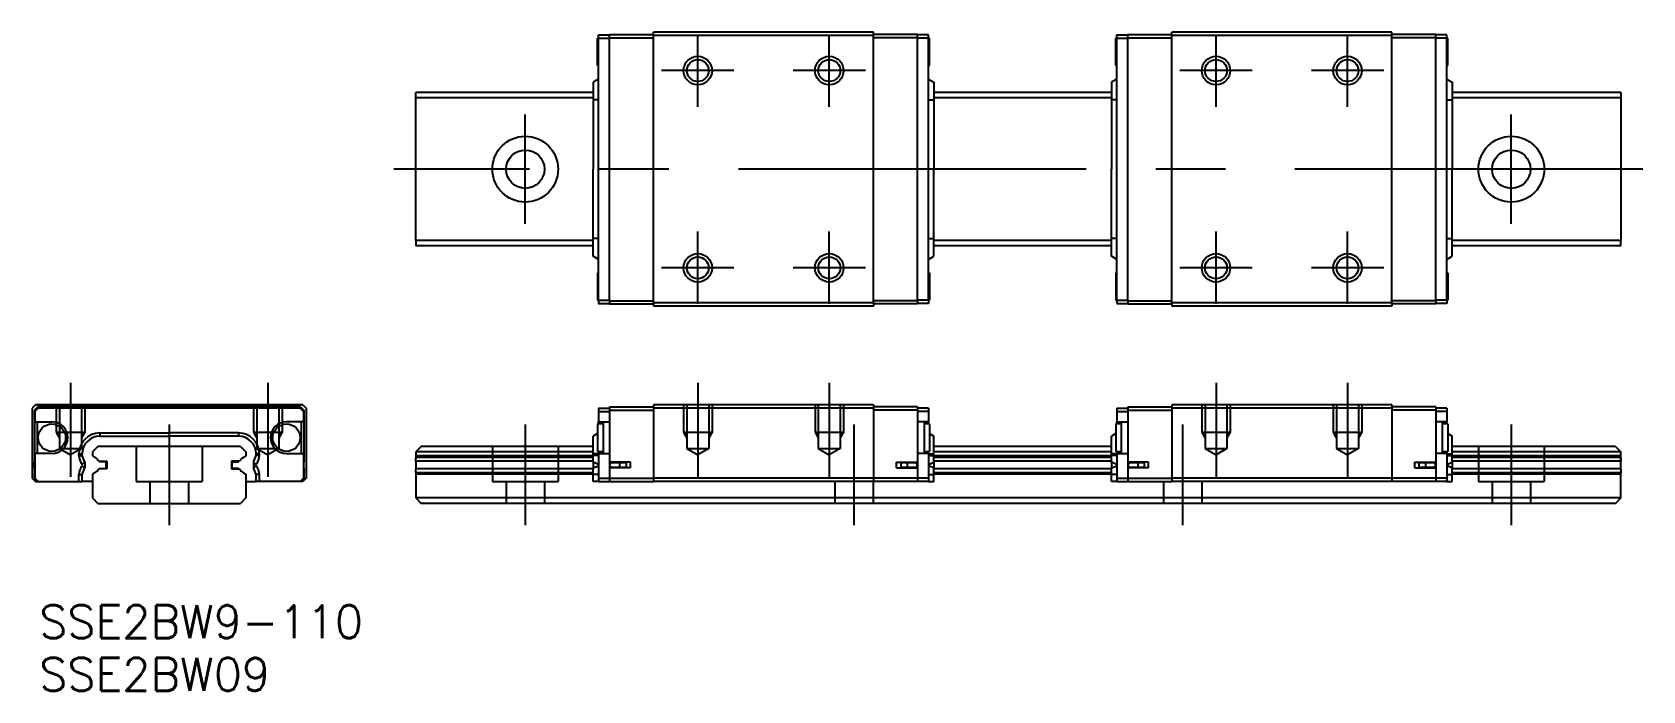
# Model space of a CAD drawing. Extents: x -90 to 57, y -48 to 13.
import ezdxf

# ---------------------------------------------------------------- set-up
doc = ezdxf.new("R2010")
doc.units = 0
doc.linetypes.add('CENTER', pattern=[50.8, 31.75, -6.35, 6.35, -6.35])
doc.linetypes.add('DASHED', pattern=[19.05, 12.7, -6.35])
doc.layers.get('0').update_dxf_attribs({"linetype": 'CONTINUOUS'})
doc.layers.add('CENTER', color=1, linetype='CENTER')
doc.styles.get("Standard").update_dxf_attribs({"font": 'txt.shx', "height": 3, "bigfont": 'bigfont.shx'})

# ---------------------------------------------------------------- blocks, each defined once
blk = doc.blocks.new('*U2')
at = {"color": 7, "linetype": 'CONTINUOUS'}
blk.add_text('SSE2BW9-110', height=3, dxfattribs=at).set_placement((-89.37, -42.8))
blk = doc.blocks.new('*U3')
at = {"color": 7, "linetype": 'CONTINUOUS'}
blk.add_text('SSE2BW09', height=3, dxfattribs=at).set_placement((-89.37, -47.6))

msp = doc.modelspace()

# ---------------------------------------------------------------- linework, layer by layer
at = {"color": 7, "linetype": 'CONTINUOUS'}
for p, q in [((-38.4, 9.45), (-38.4, 11.95)), ((-38.3, 11.95), (-38.4, 11.95)), ((-38.3, 12.25), (-37.3, 12.25)), ((-38.3, 11.95), (-38.3, 12.25)), ((-38.3, -11.95), (-38.3, 11.95)), ((-38.3, 11.95), (-37.3, 11.95)), ((-37.3, 12.3), (-33.3, 12.3)), ((-37.3, 12), (-37.3, 12.3)), ((-37.3, -12), (-37.3, 12)), ((-37.3, 12), (-33.3, 12)), ((-13.2, 12.5), (-33.3, 12.5)), ((-33.3, 12.2), (-33.3, 12.5)), ((-13.2, 12.2), (-33.3, 12.2)), ((-33.3, -12.2), (-33.3, 12.2)), ((-13.2, 12.2), (-13.2, 12.5)), ((-9.2, 12.3), (-13.2, 12.3)), ((-13.2, -12.2), (-13.2, 12.2)), ((-9.2, 12), (-13.2, 12)), ((-9.2, 12), (-9.2, 12.3)), ((-8.2, 12.25), (-9.2, 12.25)), ((-9.2, -12), (-9.2, 12)), ((-8.2, 11.95), (-9.2, 11.95)), ((-8.2, 11.95), (-8.2, 12.25)), ((-8.2, -11.95), (-8.2, 11.95)), ((-8.1, 11.95), (-8.2, 11.95)), ((-8.1, 9.45), (-8.1, 11.95)), ((8.9, 9.45), (8.9, 11.95)), ((9, 11.95), (8.9, 11.95)), ((9, 12.25), (10, 12.25)), ((9, 11.95), (9, 12.25)), ((9, -11.95), (9, 11.95)), ((9, 11.95), (10, 11.95)), ((10, 12.3), (14, 12.3)), ((10, 12), (10, 12.3)), ((10, -12), (10, 12)), ((10, 12), (14, 12)), ((34.1, 12.5), (14, 12.5)), ((14, 12.2), (14, 12.5)), ((14, -12.2), (14, 12.2)), ((34.1, 12.2), (14, 12.2)), ((34.1, 12.2), (34.1, 12.5)), ((38.1, 12.3), (34.1, 12.3)), ((34.1, -12.2), (34.1, 12.2)), ((38.1, 12), (34.1, 12)), ((38.1, 12), (38.1, 12.3)), ((39.1, 12.25), (38.1, 12.25)), ((38.1, -12), (38.1, 12)), ((39.1, 11.95), (38.1, 11.95)), ((39.1, 11.95), (39.1, 12.25)), ((39.1, -11.95), (39.1, 11.95)), ((39.2, 11.95), (39.1, 11.95)), ((39.2, 9.45), (39.2, 11.95)), ((-38.4, 9.45), (-38.3, 9.45)), ((-8.2, 9.45), (-8.1, 9.45)), ((8.9, 9.45), (9, 9.45)), ((39.1, 9.45), (39.2, 9.45)), ((-38.3, 8.23), (-38.8, 7.93)), ((-38.8, 7.93), (-38.8, 6.33)), ((-8.2, 8.23), (-7.7, 7.93)), ((-7.7, 7.93), (-7.7, 6.33)), ((9, 8.23), (8.5, 7.93)), ((8.5, 7.93), (8.5, 6.33)), ((39.1, 8.23), (39.6, 7.93)), ((39.6, 7.93), (39.6, 6.33)), ((-38.8, 7), (-55, 7)), ((-55, 6.5), (-55, 7)), ((-38.8, 6.5), (-55, 6.5)), ((-55, -6.5), (-55, 6.5)), ((-38.8, 6.33), (-38.8, 0)), ((-38.3, 6.33), (-38.8, 6.33)), ((-8.2, 6.33), (-7.7, 6.33)), ((8.5, 7), (-7.7, 7)), ((8.5, 6.5), (-7.7, 6.5)), ((-7.7, 6.33), (-7.7, 0)), ((8.5, 6.33), (8.5, 0)), ((9, 6.33), (8.5, 6.33)), ((39.1, 6.33), (39.6, 6.33)), ((55, 7), (39.6, 7)), ((55, 6.5), (39.6, 6.5)), ((39.6, 6.33), (39.6, 0)), ((55, 7), (55, 6.5)), ((55, 6.5), (55, -6.5)), ((8.5, -6.33), (8.5, 0)), ((39.6, -6.33), (39.6, 0)), ((-38.8, -6.33), (-38.8, 0)), ((-7.7, -6.33), (-7.7, 0)), ((-38.8, -6.5), (-55, -6.5)), ((-55, -6.5), (-55, -7)), ((-38.8, -7), (-55, -7)), ((-38.8, -7.93), (-38.8, -6.33)), ((-38.3, -6.33), (-38.8, -6.33)), ((-8.2, -6.33), (-7.7, -6.33)), ((-7.7, -7.93), (-7.7, -6.33)), ((8.5, -6.5), (-7.7, -6.5)), ((8.5, -7), (-7.7, -7)), ((8.5, -7.93), (8.5, -6.33)), ((9, -6.33), (8.5, -6.33)), ((39.1, -6.33), (39.6, -6.33)), ((39.6, -7.93), (39.6, -6.33)), ((55, -6.5), (39.6, -6.5)), ((55, -7), (39.6, -7)), ((55, -7), (55, -6.5)), ((-38.3, -8.23), (-38.8, -7.93)), ((-8.2, -8.23), (-7.7, -7.93)), ((9, -8.23), (8.5, -7.93)), ((39.1, -8.23), (39.6, -7.93)), ((-38.4, -9.45), (-38.4, -11.95)), ((-38.3, -9.45), (-38.4, -9.45)), ((-8.1, -9.45), (-8.2, -9.45)), ((-8.1, -9.45), (-8.1, -11.95)), ((8.9, -9.45), (8.9, -11.95)), ((9, -9.45), (8.9, -9.45)), ((39.2, -9.45), (39.1, -9.45)), ((39.2, -9.45), (39.2, -11.95)), ((-38.4, -11.95), (-38.3, -11.95)), ((-38.3, -11.95), (-37.3, -11.95)), ((-38.3, -11.95), (-38.3, -12.25)), ((-38.3, -12.25), (-37.3, -12.25)), ((-37.3, -12), (-33.3, -12)), ((-37.3, -12), (-37.3, -12.3)), ((-37.3, -12.3), (-33.3, -12.3)), ((-13.2, -12.2), (-33.3, -12.2)), ((-33.3, -12.2), (-33.3, -12.5)), ((-13.2, -12.5), (-33.3, -12.5)), ((-9.2, -12), (-13.2, -12)), ((-13.2, -12.2), (-13.2, -12.5)), ((-9.2, -12.3), (-13.2, -12.3)), ((-8.2, -11.95), (-9.2, -11.95)), ((-9.2, -12), (-9.2, -12.3)), ((-8.2, -12.25), (-9.2, -12.25)), ((-8.2, -11.95), (-8.2, -12.25)), ((-8.2, -11.95), (-8.1, -11.95)), ((8.9, -11.95), (9, -11.95)), ((9, -11.95), (10, -11.95)), ((9, -11.95), (9, -12.25)), ((9, -12.25), (10, -12.25)), ((10, -12), (14, -12)), ((10, -12), (10, -12.3)), ((10, -12.3), (14, -12.3)), ((34.1, -12.2), (14, -12.2)), ((14, -12.2), (14, -12.5)), ((34.1, -12.5), (14, -12.5)), ((38.1, -12), (34.1, -12)), ((34.1, -12.2), (34.1, -12.5)), ((38.1, -12.3), (34.1, -12.3)), ((39.1, -11.95), (38.1, -11.95)), ((38.1, -12), (38.1, -12.3)), ((39.1, -12.25), (38.1, -12.25)), ((39.1, -11.95), (39.1, -12.25)), ((39.1, -11.95), (39.2, -11.95)), ((-89.7, -21.5), (-90, -21.8)), ((-90, -21.8), (-90, -28.2)), ((-89.5, -21.7), (-89.8, -22)), ((-89.8, -22), (-89.8, -26.75)), ((-89.45, -21.8), (-89.75, -22.1)), ((-65.3, -21.5), (-89.7, -21.5)), ((-65.5, -21.7), (-89.5, -21.7)), ((-65.55, -21.8), (-89.45, -21.8)), ((-65.55, -21.8), (-65.25, -22.1)), ((-65.5, -21.7), (-65.2, -22)), ((-65.3, -21.5), (-65, -21.8)), ((-65.2, -22), (-65.2, -26.75)), ((-65, -21.8), (-65, -28.2)), ((-38.3, -21.8), (-37.3, -21.8)), ((-38.3, -21.8), (-38.3, -22.1)), ((-37.3, -21.7), (-33.3, -21.7)), ((-37.3, -21.7), (-37.3, -22)), ((-37.3, -22), (-33.3, -22)), ((-37.3, -22), (-37.3, -26.75)), ((-13.2, -21.5), (-33.3, -21.5)), ((-33.3, -21.5), (-33.3, -21.8)), ((-13.2, -21.8), (-33.3, -21.8)), ((-33.3, -21.8), (-33.3, -28.2)), ((-13.2, -21.5), (-13.2, -21.8)), ((-9.2, -21.7), (-13.2, -21.7)), ((-13.2, -21.8), (-13.2, -28.2)), ((-9.2, -22), (-13.2, -22)), ((-9.2, -21.7), (-9.2, -22)), ((-8.2, -21.8), (-9.2, -21.8)), ((-9.2, -22), (-9.2, -26.75)), ((-8.2, -21.8), (-8.2, -22.1)), ((9, -21.8), (10, -21.8)), ((9, -21.8), (9, -22.1)), ((10, -21.7), (14, -21.7)), ((10, -21.7), (10, -22)), ((10, -22), (10, -26.75)), ((10, -22), (14, -22)), ((34.1, -21.5), (14, -21.5)), ((14, -21.5), (14, -21.8)), ((34.1, -21.8), (14, -21.8)), ((14, -21.8), (14, -28.2)), ((34.1, -21.5), (34.1, -21.8)), ((38.1, -21.7), (34.1, -21.7)), ((34.1, -21.8), (34.1, -28.2)), ((38.1, -22), (34.1, -22)), ((38.1, -21.7), (38.1, -22)), ((39.1, -21.8), (38.1, -21.8)), ((38.1, -22), (38.1, -26.75)), ((39.1, -21.8), (39.1, -22.1)), ((-89.75, -22.1), (-89.75, -23.05)), ((-89.75, -23.05), (-88.2, -23.05)), ((-89.55, -23.05), (-89.55, -25.95)), ((-65.25, -23.05), (-66.8, -23.05)), ((-65.45, -23.05), (-65.45, -25.95)), ((-65.25, -22.1), (-65.25, -23.05)), ((-38.4, -23.25), (-38.4, -25.75)), ((-37.9, -23.25), (-38.4, -23.25)), ((-38.3, -22.1), (-38.3, -23.05)), ((-38.3, -22.1), (-37.3, -22.1)), ((-38.3, -23.05), (-37.3, -23.05)), ((-38.3, -23.25), (-38.3, -23.05)), ((-37.9, -23.05), (-37.9, -25.95)), ((-8.2, -22.1), (-9.2, -22.1)), ((-8.2, -23.05), (-9.2, -23.05)), ((-8.6, -23.05), (-8.6, -25.95)), ((-8.1, -23.25), (-8.6, -23.25)), ((-8.2, -22.1), (-8.2, -23.05)), ((-8.2, -23.25), (-8.2, -23.05)), ((-8.1, -23.25), (-8.1, -25.75)), ((8.9, -23.25), (8.9, -25.75)), ((9.4, -23.25), (8.9, -23.25)), ((9, -22.1), (10, -22.1)), ((9, -22.1), (9, -23.05)), ((9, -23.05), (10, -23.05)), ((9, -23.25), (9, -23.05)), ((9.4, -23.05), (9.4, -25.95)), ((39.1, -22.1), (38.1, -22.1)), ((39.1, -23.05), (38.1, -23.05)), ((38.7, -23.05), (38.7, -25.95)), ((39.2, -23.25), (38.7, -23.25)), ((39.1, -22.1), (39.1, -23.05)), ((39.1, -23.25), (39.1, -23.05)), ((39.2, -23.25), (39.2, -25.75)), ((-83.83, -24.07), (-77.5, -24.07)), ((-83.83, -24.07), (-83.83, -24.37)), ((-83.83, -24.37), (-77.5, -24.37)), ((-71.17, -24.07), (-77.5, -24.07)), ((-71.17, -24.37), (-77.5, -24.37)), ((-71.17, -24.07), (-71.17, -24.37)), ((-38.4, -24.13), (-38.8, -24.37)), ((-38.8, -25.97), (-38.8, -24.37)), ((-8.1, -24.13), (-7.7, -24.37)), ((-7.7, -25.97), (-7.7, -24.37)), ((8.9, -24.13), (8.5, -24.37)), ((8.5, -25.97), (8.5, -24.37)), ((39.2, -24.13), (39.6, -24.37)), ((39.6, -25.97), (39.6, -24.37)), ((-89.75, -25.95), (-89.75, -28.2)), ((-88.2, -25.95), (-89.75, -25.95)), ((-85.73, -25.97), (-85.43, -25.97)), ((-85.73, -26.125734), (-85.73, -25.97)), ((-85.73, -26.125734), (-85.43, -26.125734)), ((-85.43, -26.125734), (-85.43, -25.97)), ((-85.211044, -26.75021), (-85.43, -26.125734)), ((-84, -25.3), (-84.5, -25.8)), ((-84.5, -25.8), (-84.5, -26.166149)), ((-84.5, -26.166149), (-84.2695, -26.299228)), ((-71, -25.3), (-84, -25.3)), ((-71, -25.3), (-70.5, -25.8)), ((-70.5, -26.166149), (-70.7305, -26.299228)), ((-70.5, -25.8), (-70.5, -26.166149)), ((-69.788956, -26.75021), (-69.57, -26.125734)), ((-69.57, -26.125734), (-69.57, -25.97)), ((-69.27, -25.97), (-69.57, -25.97)), ((-69.27, -26.125734), (-69.57, -26.125734)), ((-69.27, -26.125734), (-69.27, -25.97)), ((-66.8, -25.95), (-65.25, -25.95)), ((-65.25, -25.95), (-65.25, -28.2)), ((-54.5, -25.3), (-55, -25.8)), ((-38.8, -25.8), (-55, -25.8)), ((-55, -25.8), (-55, -26.166149)), ((-55, -25.8), (-55, -25.8)), ((-38.8, -26.166149), (-55, -26.166149)), ((-55, -26.166149), (-55, -26.299228)), ((-38.8, -26.299228), (-55, -26.299228)), ((-55, -26.65), (-55, -26.299228)), ((-38.8, -25.3), (-54.5, -25.3)), ((-38.8, -26.125734), (-38.8, -25.97)), ((-38.3, -25.97), (-38.8, -25.97)), ((-38.3, -26.125734), (-38.8, -26.125734)), ((-38.8, -26.75021), (-38.8, -26.125734)), ((-38.4, -25.75), (-37.9, -25.75)), ((-38.3, -25.95), (-38.3, -25.75)), ((-38.3, -25.95), (-38.3, -28.2)), ((-38.3, -25.95), (-37.3, -25.95)), ((-8.2, -25.95), (-9.2, -25.95)), ((-8.6, -25.75), (-8.1, -25.75)), ((-8.2, -25.95), (-8.2, -25.75)), ((-8.2, -25.95), (-8.2, -28.2)), ((-8.2, -25.97), (-7.7, -25.97)), ((-8.2, -26.125734), (-7.7, -26.125734)), ((8.5, -25.3), (-7.7, -25.3)), ((8.5, -25.8), (-7.7, -25.8)), ((-7.7, -26.125734), (-7.7, -25.97)), ((-7.7, -26.75021), (-7.7, -26.125734)), ((8.5, -26.166149), (-7.7, -26.166149)), ((8.5, -26.299228), (-7.7, -26.299228)), ((8.5, -26.125734), (8.5, -25.97)), ((9, -25.97), (8.5, -25.97)), ((8.5, -26.75021), (8.5, -26.125734)), ((9, -26.125734), (8.5, -26.125734)), ((8.9, -25.75), (9.4, -25.75)), ((9, -25.95), (9, -25.75)), ((9, -25.95), (10, -25.95)), ((9, -25.95), (9, -28.2)), ((39.1, -25.95), (38.1, -25.95)), ((38.7, -25.75), (39.2, -25.75)), ((39.1, -25.95), (39.1, -25.75)), ((39.1, -25.95), (39.1, -28.2)), ((39.1, -25.97), (39.6, -25.97)), ((39.1, -26.125734), (39.6, -26.125734)), ((54.5, -25.3), (39.6, -25.3)), ((55, -25.8), (39.6, -25.8)), ((39.6, -26.125734), (39.6, -25.97)), ((39.6, -26.75021), (39.6, -26.125734)), ((55, -26.166149), (39.6, -26.166149)), ((55, -26.299228), (39.6, -26.299228)), ((54.5, -25.3), (55, -25.8)), ((55, -27.35), (55, -25.8)), ((55, -26.299228), (55, -26.65)), ((-89.8, -27.25), (-89.8, -26.75)), ((-89.8, -26.75), (-89.75, -26.75)), ((-89.8, -27.25), (-89.8, -28.2)), ((-89.8, -27.25), (-89.75, -27.25)), ((-85.73, -27.874266), (-85.43, -27.874266)), ((-85.73, -28.5), (-85.73, -27.874266)), ((-85.445358, -26.937552), (-85.211044, -26.75021)), ((-85.211044, -27.24979), (-85.445358, -27.062448)), ((-85.43, -27.874266), (-85.211044, -27.24979)), ((-85.43, -28.5), (-85.43, -27.874266)), ((-85.211044, -26.75021), (-85.211044, -27.24979)), ((-84.2695, -27.700772), (-84.5, -27.833851)), ((-84.5, -27.833851), (-84.5, -30)), ((-83.932419, -26.65), (-83.2, -26.65)), ((-83.2, -27.35), (-83.932419, -27.35)), ((-83.25, -26.7), (-83.832029, -26.699997)), ((-83.832029, -27.300003), (-83.25, -27.3)), ((-83.25, -27.3), (-83.25, -26.7)), ((-83.2, -26.65), (-83.2, -27.35)), ((-71.8, -26.65), (-71.8, -27.35)), ((-71.067581, -26.65), (-71.8, -26.65)), ((-71.8, -27.35), (-71.067581, -27.35)), ((-71.75, -26.7), (-71.167971, -26.699997)), ((-71.75, -27.3), (-71.75, -26.7)), ((-71.167971, -27.300003), (-71.75, -27.3)), ((-70.7305, -27.700772), (-70.5, -27.833851)), ((-70.5, -27.833851), (-70.5, -30)), ((-69.788956, -26.75021), (-69.788956, -27.24979)), ((-69.554642, -26.937552), (-69.788956, -26.75021)), ((-69.788956, -27.24979), (-69.554642, -27.062448)), ((-69.57, -27.874266), (-69.788956, -27.24979)), ((-69.27, -27.874266), (-69.57, -27.874266)), ((-69.57, -28.5), (-69.57, -27.874266)), ((-69.27, -28.5), (-69.27, -27.874266)), ((-65.2, -26.75), (-65.25, -26.75)), ((-65.2, -27.25), (-65.25, -27.25)), ((-65.2, -27.25), (-65.2, -26.75)), ((-65.2, -27.25), (-65.2, -28.2)), ((-38.8, -26.65), (-55, -26.65)), ((-55, -26.65), (-55, -27.35)), ((-38.8, -27.35), (-55, -27.35)), ((-55, -27.700772), (-55, -27.35)), ((-38.8, -27.700772), (-55, -27.700772)), ((-55, -27.700772), (-55, -27.833851)), ((-38.8, -27.833851), (-55, -27.833851)), ((-55, -27.833851), (-55, -30)), ((-38.8, -26.75021), (-38.8, -27.24979)), ((-38.3, -26.937552), (-38.8, -26.75021)), ((-38.8, -27.24979), (-38.3, -27.062448)), ((-38.8, -27.874266), (-38.8, -27.24979)), ((-38.8, -28.5), (-38.8, -27.874266)), ((-38.3, -27.874266), (-38.8, -27.874266)), ((-37.3, -26.75), (-37.3, -27.25)), ((-35.4, -26.75), (-37.3, -26.75)), ((-35.4, -27.25), (-37.3, -27.25)), ((-37.3, -27.25), (-37.3, -28.2)), ((-36.4, -26.8), (-37.1, -26.8)), ((-37.1, -27.2), (-36.4, -27.2)), ((-36.8, -26.8), (-36.8, -26.75)), ((-36.8, -27.25), (-36.8, -27.2)), ((-36.47101, -26.8), (-36.47101, -26.75)), ((-36.47101, -27.25), (-36.47101, -27.2)), ((-36.4, -26.8), (-36.4, -27.2)), ((-35.8, -26.8), (-36.4, -26.8)), ((-36.4, -27.2), (-35.8, -27.2)), ((-35.8, -26.8), (-35.8, -27.2)), ((-35.4, -27.25), (-35.4, -26.75)), ((-11.1, -27.25), (-11.1, -26.75)), ((-11.1, -26.75), (-9.2, -26.75)), ((-11.1, -27.25), (-9.2, -27.25)), ((-10.7, -27.2), (-10.7, -26.8)), ((-10.1, -26.8), (-10.7, -26.8)), ((-10.7, -27.2), (-10.1, -27.2)), ((-10.1, -27.2), (-10.1, -26.8)), ((-9.4, -26.8), (-10.1, -26.8)), ((-10.1, -27.2), (-9.4, -27.2)), ((-10.02899, -26.8), (-10.02899, -26.75)), ((-10.02899, -27.25), (-10.02899, -27.2)), ((-9.7, -26.8), (-9.7, -26.75)), ((-9.7, -27.25), (-9.7, -27.2)), ((-9.2, -26.75), (-9.2, -27.25)), ((-9.2, -27.25), (-9.2, -28.2)), ((-8.2, -26.937552), (-7.7, -26.75021)), ((-7.7, -27.24979), (-8.2, -27.062448)), ((-8.2, -27.874266), (-7.7, -27.874266)), ((8.5, -26.65), (-7.7, -26.65)), ((-7.7, -26.75021), (-7.7, -27.24979)), ((-7.7, -27.874266), (-7.7, -27.24979)), ((8.5, -27.35), (-7.7, -27.35)), ((8.5, -27.700772), (-7.7, -27.700772)), ((8.5, -27.833851), (-7.7, -27.833851)), ((-7.7, -28.5), (-7.7, -27.874266)), ((8.5, -26.75021), (8.5, -27.24979)), ((9, -26.937552), (8.5, -26.75021)), ((8.5, -27.24979), (9, -27.062448)), ((8.5, -27.874266), (8.5, -27.24979)), ((8.5, -28.5), (8.5, -27.874266)), ((9, -27.874266), (8.5, -27.874266)), ((10, -26.75), (10, -27.25)), ((11.9, -26.75), (10, -26.75)), ((11.9, -27.25), (10, -27.25)), ((10, -27.25), (10, -28.2)), ((10.9, -26.8), (10.2, -26.8)), ((10.2, -27.2), (10.9, -27.2)), ((10.5, -26.8), (10.5, -26.75)), ((10.5, -27.25), (10.5, -27.2)), ((10.82899, -26.8), (10.82899, -26.75)), ((10.82899, -27.25), (10.82899, -27.2)), ((10.9, -26.8), (10.9, -27.2)), ((11.5, -26.8), (10.9, -26.8)), ((10.9, -27.2), (11.5, -27.2)), ((11.5, -26.8), (11.5, -27.2)), ((11.9, -27.25), (11.9, -26.75)), ((36.2, -27.25), (36.2, -26.75)), ((36.2, -26.75), (38.1, -26.75)), ((36.2, -27.25), (38.1, -27.25)), ((36.6, -27.2), (36.6, -26.8)), ((37.2, -26.8), (36.6, -26.8)), ((36.6, -27.2), (37.2, -27.2)), ((37.2, -27.2), (37.2, -26.8)), ((37.9, -26.8), (37.2, -26.8)), ((37.2, -27.2), (37.9, -27.2)), ((37.27101, -26.8), (37.27101, -26.75)), ((37.27101, -27.25), (37.27101, -27.2)), ((37.6, -26.8), (37.6, -26.75)), ((37.6, -27.25), (37.6, -27.2)), ((38.1, -26.75), (38.1, -27.25)), ((38.1, -27.25), (38.1, -28.2)), ((39.1, -26.937552), (39.6, -26.75021)), ((39.6, -27.24979), (39.1, -27.062448)), ((39.1, -27.874266), (39.6, -27.874266)), ((55, -26.65), (39.6, -26.65)), ((39.6, -26.75021), (39.6, -27.24979)), ((39.6, -27.874266), (39.6, -27.24979)), ((55, -27.35), (39.6, -27.35)), ((55, -27.700772), (39.6, -27.700772)), ((55, -27.833851), (39.6, -27.833851)), ((39.6, -28.5), (39.6, -27.874266)), ((55, -27.35), (55, -27.700772)), ((55, -27.833851), (55, -27.700772)), ((55, -30), (55, -27.833851)), ((-90, -28.2), (-89.7, -28.5)), ((-89.8, -28.2), (-89.5, -28.5)), ((-89.75, -28.2), (-89.45, -28.5)), ((-89.7, -28.5), (-89.5, -28.5)), ((-89.5, -28.5), (-89.45, -28.5)), ((-89.45, -28.5), (-85.73, -28.5)), ((-85.73, -28.5), (-85.43, -28.5)), ((-84.5, -28.5), (-85.43, -28.5)), ((-70.5, -28.5), (-69.57, -28.5)), ((-69.27, -28.5), (-69.57, -28.5)), ((-65.55, -28.5), (-69.27, -28.5)), ((-65.25, -28.2), (-65.55, -28.5)), ((-65.5, -28.5), (-65.55, -28.5)), ((-65.2, -28.2), (-65.5, -28.5)), ((-65.3, -28.5), (-65.5, -28.5)), ((-65, -28.2), (-65.3, -28.5)), ((-38.3, -28.5), (-38.8, -28.5)), ((-38.3, -28.2), (-37.3, -28.2)), ((-38.3, -28.2), (-38.3, -28.5)), ((-38.3, -28.5), (-37.3, -28.5)), ((-37.3, -28.2), (-33.3, -28.2)), ((-37.3, -28.2), (-37.3, -28.5)), ((-37.3, -28.5), (-33.3, -28.5)), ((-13.2, -28.2), (-33.3, -28.2)), ((-33.3, -28.2), (-33.3, -28.5)), ((-13.2, -28.5), (-33.3, -28.5)), ((-9.2, -28.2), (-13.2, -28.2)), ((-13.2, -28.2), (-13.2, -28.5)), ((-9.2, -28.5), (-13.2, -28.5)), ((-8.2, -28.2), (-9.2, -28.2)), ((-9.2, -28.2), (-9.2, -28.5)), ((-8.2, -28.5), (-9.2, -28.5)), ((-8.2, -28.2), (-8.2, -28.5)), ((-8.2, -28.5), (-7.7, -28.5)), ((9, -28.5), (8.5, -28.5)), ((9, -28.2), (10, -28.2)), ((9, -28.2), (9, -28.5)), ((9, -28.5), (10, -28.5)), ((10, -28.2), (14, -28.2)), ((10, -28.2), (10, -28.5)), ((10, -28.5), (14, -28.5)), ((34.1, -28.2), (14, -28.2)), ((14, -28.2), (14, -28.5)), ((34.1, -28.5), (14, -28.5)), ((38.1, -28.2), (34.1, -28.2)), ((34.1, -28.2), (34.1, -28.5)), ((38.1, -28.5), (34.1, -28.5)), ((39.1, -28.2), (38.1, -28.2)), ((38.1, -28.2), (38.1, -28.5)), ((39.1, -28.5), (38.1, -28.5)), ((39.1, -28.2), (39.1, -28.5)), ((39.1, -28.5), (39.6, -28.5)), ((-84.5, -30), (-84, -30.5)), ((-84, -30.5), (-71, -30.5)), ((-70.5, -30), (-71, -30.5)), ((55, -30), (-55, -30)), ((-55, -30), (-54.5, -30.5)), ((54.5, -30.5), (-54.5, -30.5)), ((55, -30), (54.5, -30.5))]:
    msp.add_line(p, q, dxfattribs=at)
at = {"color": 3, "linetype": 'DASHED'}
for p, q in [((-87.8, -21.5), (-87.8, -24)), ((-87.5, -21.5), (-87.5, -25.5)), ((-85.5, -21.5), (-85.5, -25.5)), ((-85.2, -21.5), (-85.2, -24)), ((-69.8, -21.5), (-69.8, -24)), ((-69.5, -21.5), (-69.5, -25.5)), ((-67.5, -21.5), (-67.5, -25.5)), ((-67.2, -21.5), (-67.2, -24)), ((-30.55, -21.5), (-30.55, -24)), ((-30.25, -21.5), (-30.25, -25.5)), ((-28.25, -21.5), (-28.25, -25.5)), ((-27.95, -21.5), (-27.95, -24)), ((-18.55, -21.5), (-18.55, -24)), ((-18.25, -21.5), (-18.25, -25.5)), ((-16.25, -21.5), (-16.25, -25.5)), ((-15.95, -21.5), (-15.95, -24)), ((16.75, -21.5), (16.75, -24)), ((17.05, -21.5), (17.05, -25.5)), ((19.05, -21.5), (19.05, -25.5)), ((19.35, -21.5), (19.35, -24)), ((28.75, -21.5), (28.75, -24)), ((29.05, -21.5), (29.05, -25.5)), ((31.05, -21.5), (31.05, -25.5)), ((31.35, -21.5), (31.35, -24)), ((-87.8, -24), (-87.5, -24.519615)), ((-87.8, -24), (-85.2, -24)), ((-85.2, -24), (-85.5, -24.519615)), ((-69.8, -24), (-67.2, -24)), ((-69.8, -24), (-69.5, -24.519615)), ((-67.2, -24), (-67.5, -24.519615)), ((-30.55, -24), (-27.95, -24)), ((-30.55, -24), (-30.25, -24.519615)), ((-27.95, -24), (-28.25, -24.519615)), ((-18.55, -24), (-15.95, -24)), ((-18.55, -24), (-18.25, -24.519615)), ((-15.95, -24), (-16.25, -24.519615)), ((16.75, -24), (19.35, -24)), ((16.75, -24), (17.05, -24.519615)), ((19.35, -24), (19.05, -24.519615)), ((28.75, -24), (31.35, -24)), ((28.75, -24), (29.05, -24.519615)), ((31.35, -24), (31.05, -24.519615)), ((-87.5, -25.5), (-86.5, -26.07735)), ((-87.5, -25.5), (-85.5, -25.5)), ((-85.5, -25.5), (-86.5, -26.07735)), ((-80.5, -25.3), (-80.5, -28.5)), ((-74.5, -25.3), (-74.5, -28.5)), ((-69.5, -25.5), (-67.5, -25.5)), ((-69.5, -25.5), (-68.5, -26.07735)), ((-67.5, -25.5), (-68.5, -26.07735)), ((-48, -25.3), (-48, -28.5)), ((-42, -25.3), (-42, -28.5)), ((-30.25, -25.5), (-28.25, -25.5)), ((-30.25, -25.5), (-29.25, -26.07735)), ((-28.25, -25.5), (-29.25, -26.07735)), ((-18.25, -25.5), (-17.25, -26.07735)), ((-18.25, -25.5), (-16.25, -25.5)), ((-16.25, -25.5), (-17.25, -26.07735)), ((17.05, -25.5), (19.05, -25.5)), ((17.05, -25.5), (18.05, -26.07735)), ((19.05, -25.5), (18.05, -26.07735)), ((29.05, -25.5), (30.05, -26.07735)), ((29.05, -25.5), (31.05, -25.5)), ((31.05, -25.5), (30.05, -26.07735)), ((42, -25.3), (42, -28.5)), ((48, -25.3), (48, -28.5)), ((-80.5, -28.5), (-74.5, -28.5)), ((-79.25, -28.5), (-79.25, -30.5)), ((-75.75, -28.5), (-75.75, -30.5)), ((-48, -28.5), (-42, -28.5)), ((-46.75, -28.5), (-46.75, -30.5)), ((-43.25, -28.5), (-43.25, -30.5)), ((-16.75, -28.5), (-16.75, -30.5)), ((-13.25, -28.5), (-13.25, -30.5)), ((13.25, -28.5), (13.25, -30.5)), ((16.75, -28.5), (16.75, -30.5)), ((42, -28.5), (48, -28.5)), ((43.25, -28.5), (43.25, -30.5)), ((46.75, -28.5), (46.75, -30.5))]:
    msp.add_line(p, q, dxfattribs=at)
at = {"color": 3, "linetype": 'CONTINUOUS'}
for centre in [(-29.25, 9), (-17.25, 9), (18.05, 9), (30.05, 9), (-29.25, -9), (-17.25, -9), (18.05, -9), (30.05, -9)]:
    msp.add_circle(centre, 1.3, dxfattribs=at)
at = {"color": 7, "linetype": 'CONTINUOUS'}
for centre, radius in [((-29.25, 9), 1), ((-17.25, 9), 1), ((18.05, 9), 1), ((30.05, 9), 1), ((-45, 0), 3), ((45, 0), 3), ((-45, 0), 1.75), ((45, 0), 1.75), ((-29.25, -9), 1), ((-17.25, -9), 1), ((18.05, -9), 1), ((30.05, -9), 1), ((-88.2, -24.5), 1.25), ((-66.8, -24.5), 1.25)]:
    msp.add_circle(centre, radius, dxfattribs=at)
for centre, radius, start, end in [((-88.2, -24.5), 1.45, 270, 90), ((-66.8, -24.5), 1.45, 90, 270), ((-83.829972, -25.970028), 1.900028, 90.000832, 179.999168), ((-83.83, -25.97), 1.6, 90, 180), ((-71.170028, -25.970028), 1.900028, 0.000832, 89.999168), ((-71.17, -25.97), 1.6, 0, 90), ((-84.43015, -26.125787), 1.29985, 179.997683, 218.646033), ((-84.707, -27.057), 0.875, 27.719468, 60), ((-70.293, -27.057), 0.875, 120, 152.280532), ((-70.56985, -26.125787), 1.29985, 321.353967, 0.002317), ((-84.43015, -27.874213), 1.29985, 141.353967, 180.002317), ((-84.707, -26.943), 0.875, 300, 332.280532), ((-84.707, -27.057), 0.945, 22.196276, 25.51122), ((-84.707, -26.943), 0.945, 334.48878, 337.803724), ((-70.293, -27.057), 0.945, 154.48878, 157.803724), ((-70.293, -26.943), 0.945, 202.196276, 205.51122), ((-70.293, -26.943), 0.875, 207.719468, 240), ((-70.56985, -27.874213), 1.29985, 359.997683, 38.646033), ((-37.1, -27), 0.2, 90, 180), ((-37.1, -27), 0.2, 180, 270), ((-9.4, -27), 0.2, 0, 90), ((-9.4, -27), 0.2, 270, 0), ((10.2, -27), 0.2, 90, 180), ((10.2, -27), 0.2, 180, 270), ((37.9, -27), 0.2, 0, 90), ((37.9, -27), 0.2, 270, 0)]:
    msp.add_arc(centre, radius, start, end, dxfattribs=at)
at = {"layer": 'CENTER', "color": 1, "linetype": 'CENTER'}
for p, q in [((-29.25, 5.7), (-29.25, 12.3)), ((-17.25, 5.7), (-17.25, 12.3)), ((18.05, 5.7), (18.05, 12.3)), ((30.05, 5.7), (30.05, 12.3)), ((-25.95, 9), (-32.55, 9)), ((-13.95, 9), (-20.55, 9)), ((21.35, 9), (14.75, 9)), ((33.35, 9), (26.75, 9)), ((-45, -5), (-45, 5)), ((45, -5), (45, 5)), ((57, 0), (-57, 0)), ((-29.25, -12.3), (-29.25, -5.7)), ((-17.25, -12.3), (-17.25, -5.7)), ((18.05, -12.3), (18.05, -5.7)), ((30.05, -12.3), (30.05, -5.7)), ((-25.95, -9), (-32.55, -9)), ((-13.95, -9), (-20.55, -9)), ((21.35, -9), (14.75, -9)), ((33.35, -9), (26.75, -9)), ((-86.5, -19.5), (-86.5, -28.07735)), ((-68.5, -19.5), (-68.5, -28.07735)), ((-29.25, -19.5), (-29.25, -28.07735)), ((-17.25, -19.5), (-17.25, -28.07735)), ((18.05, -19.5), (18.05, -28.07735)), ((30.05, -19.5), (30.05, -28.07735)), ((-77.5, -23.3), (-77.5, -32.5)), ((-45, -23.3), (-45, -32.5)), ((-15, -23.3), (-15, -32.5)), ((15, -23.3), (15, -32.5)), ((45, -23.3), (45, -32.5))]:
    msp.add_line(p, q, dxfattribs=at)

# ---------------------------------------------------------------- block references
at = {"color": 7, "linetype": 'CONTINUOUS'}
for name in ['*U2', '*U3']:
    msp.add_blockref(name, (0, 0), dxfattribs=at)

doc.saveas('drawing.dxf')
